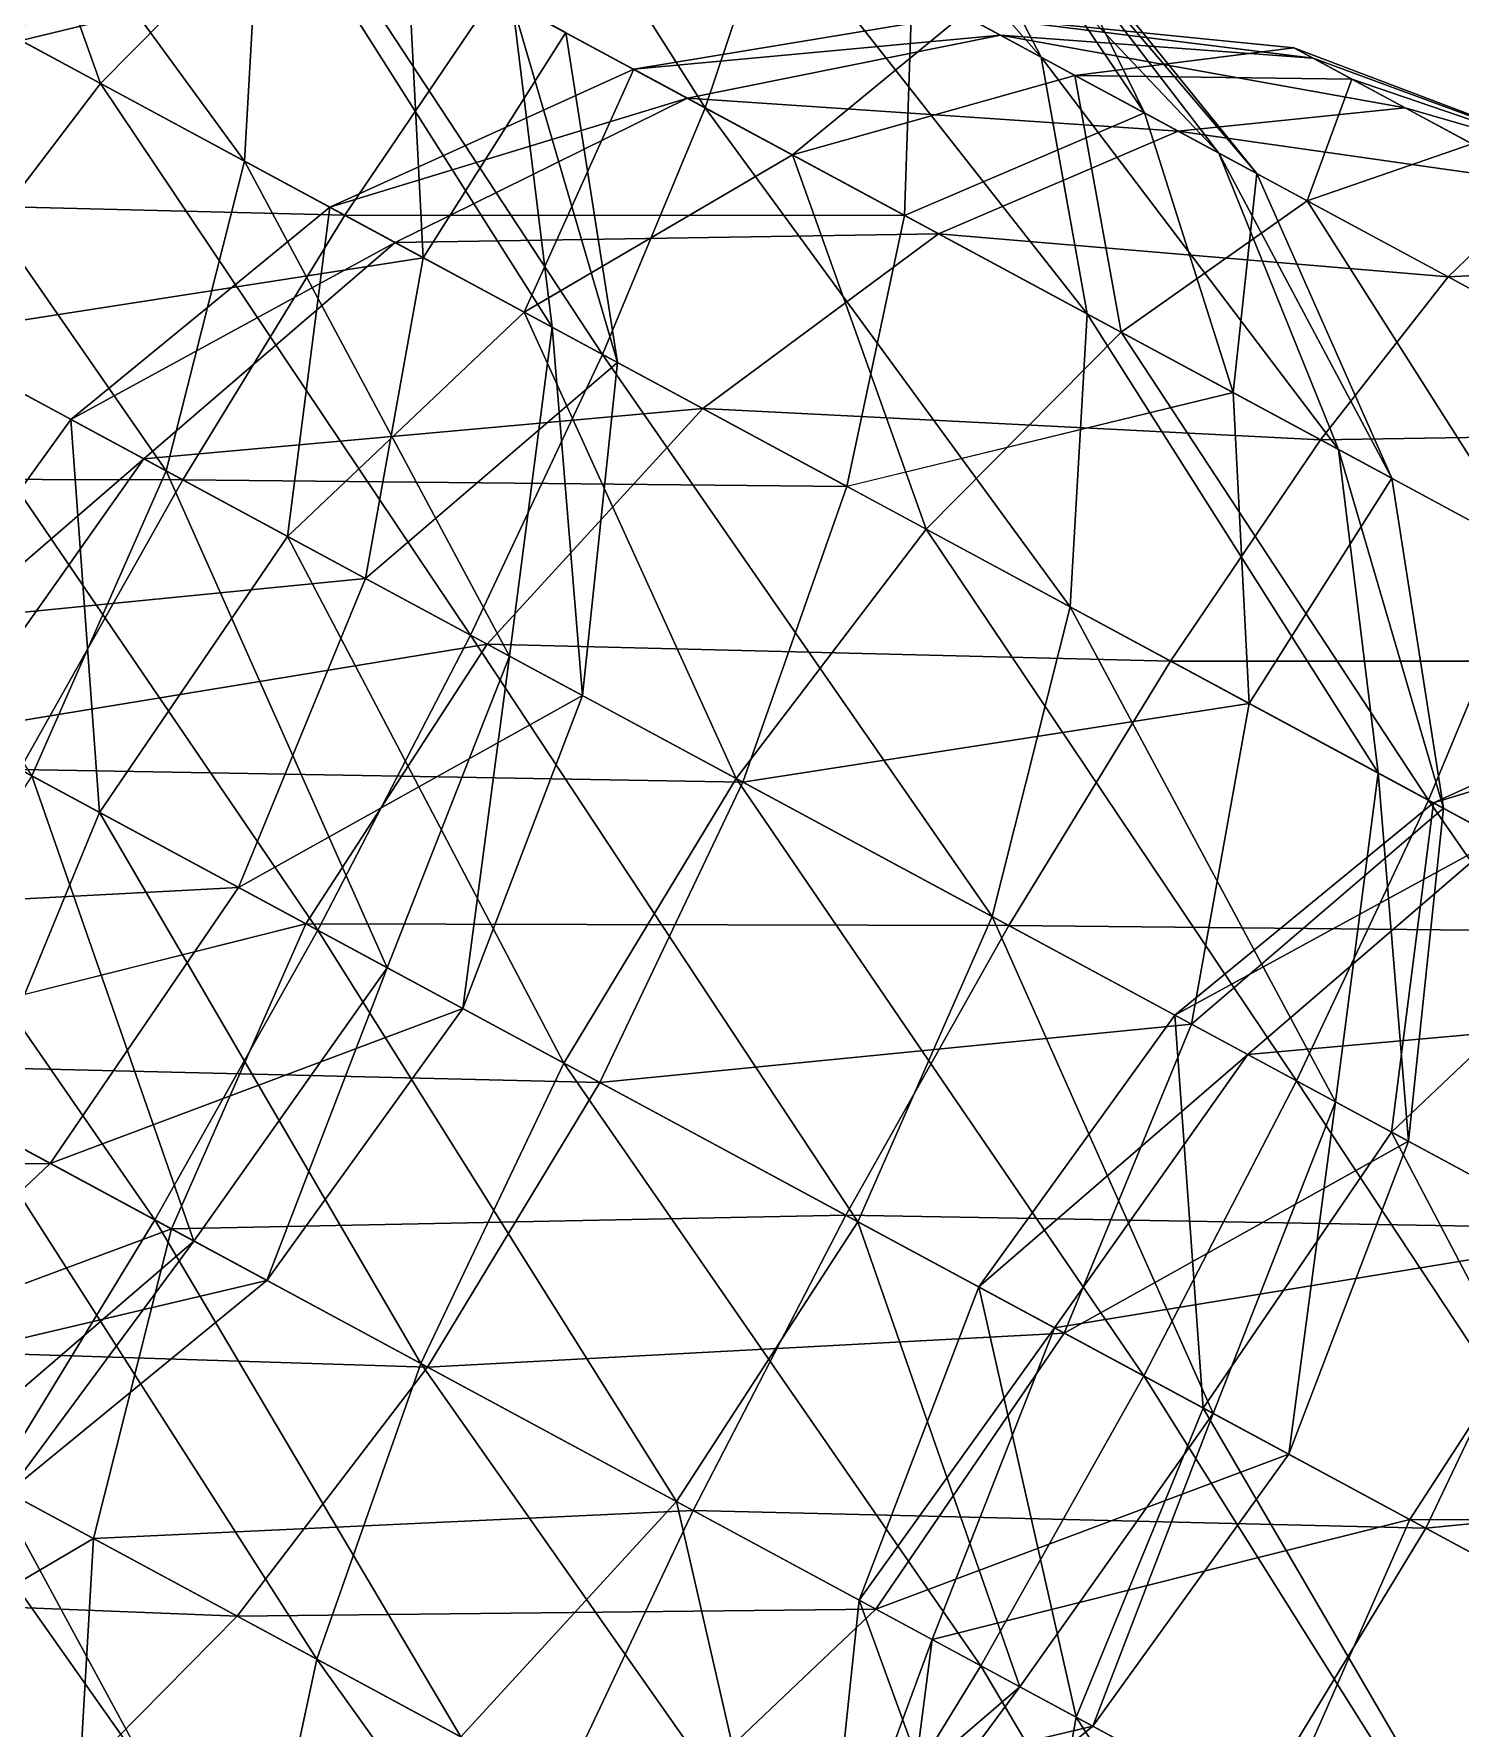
# Model space of a CAD drawing. Header units: metres. Extents: x -386 to 289, y -317 to 299.
# Drawn here: x -153.85 to -120.52, y -42.36 to -2.77 of the extents above; entities that cross this region are included whole.
import ezdxf

# ---------------------------------------------------------------- set-up
doc = ezdxf.new("R2010")
doc.units = ezdxf.units.M

msp = doc.modelspace()

# ---------------------------------------------------------------- linework, layer by layer
for points in [[(-157.46613, 5.9170704, -283.92352), (-159.8634, 0.15062332, -279.19757), (-148.93463, -5.746227, -284.3604), (-148.93452, -5.7461267, -284.36032)], [(-157.46613, 5.9170704, -283.92352), (-148.93463, -5.746227, -284.3604), (-148.54282, 1.1023121, -288.13895), (-148.54271, 1.1024121, -288.13885)], [(-155.42287, 4.8145885, -460.29843), (-161.69862, 1.1408501, -457.39117), (-152.29935, -3.930725, -449.21814), (-152.29924, -3.9306252, -449.21805)], [(-155.42287, 4.8145885, -460.29843), (-152.29935, -3.930725, -449.21814), (-147.7484, 0.6736641, -453.62518), (-147.74829, 0.6737641, -453.6251)], [(-143.39859, 3.743927, -459.36853), (-147.7484, 0.6736641, -453.62518), (-138.16566, -4.4968967, -452.20615), (-138.16556, -4.4967966, -452.20605)], [(-143.39859, 3.743927, -459.36853), (-138.16566, -4.4968967, -452.20615), (-136.62257, 0.08778572, -458.3651), (-136.62247, 0.08788572, -458.36502)], [(-152.80542, 3.4022875, -324.56064), (-154.15523, -2.9293432, -328.96768), (-165.89163, 3.4032784, -330.70563), (-165.89153, 3.4033782, -330.70554)], [(-145.13095, -0.7386341, -317.8874), (-154.15523, -2.9293432, -328.96768), (-152.80542, 3.4022875, -324.56064), (-152.80531, 3.4023874, -324.56055)], [(-136.03883, 3.1782646, -465.5374), (-136.62257, 0.08778572, -458.3651), (-130.31284, -3.316761, -461.3459), (-130.31273, -3.3166611, -461.3458)], [(-136.03883, 3.1782646, -465.5374), (-130.31284, -3.316761, -461.3459), (-132.77267, 1.4159412, -467.08035), (-132.77257, 1.4160413, -467.08026)], [(-132.77267, 1.4159412, -467.08035), (-130.31284, -3.316761, -461.3459), (-126.16008, -5.5574684, -467.51212), (-126.15998, -5.5573683, -467.51202)], [(-132.77267, 1.4159412, -467.08035), (-126.16008, -5.5574684, -467.51212), (-130.62305, 0.25606537, -470.27225), (-130.62294, 0.25616536, -470.27216)], [(-161.69862, 1.1408501, -457.39117), (-156.7413, -9.755466, -446.44775), (-152.29935, -3.930725, -449.21814), (-152.29924, -3.9306252, -449.21805)], [(-148.54282, 1.1023121, -288.13895), (-148.93463, -5.746227, -284.3604), (-141.74184, -9.627245, -295.04062), (-141.74173, -9.627145, -295.04053)], [(-148.54282, 1.1023121, -288.13895), (-141.74184, -9.627245, -295.04062), (-142.66994, -2.0665255, -296.8593), (-142.66983, -2.0664256, -296.85922)], [(-147.7484, 0.6736641, -453.62518), (-152.29935, -3.930725, -449.21814), (-140.56294, -10.263344, -447.4802), (-140.56284, -10.263244, -447.4801)], [(-147.7484, 0.6736641, -453.62518), (-140.56294, -10.263344, -447.4802), (-138.16566, -4.4968967, -452.20615), (-138.16556, -4.4967966, -452.20605)], [(-131.52383, 0.7421074, -477.96906), (-127.90028, -4.6185074, -482.38123), (-133.32695, -1.6904335, -487.0999), (-133.32684, -1.6903335, -487.09982)], [(-130.16594, 0.00942421, -474.25778), (-127.90028, -4.6185074, -482.38123), (-131.52383, 0.7421074, -477.96906), (-131.52373, 0.7422074, -477.96896)], [(-159.8634, 0.15062332, -279.19757), (-162.9515, -6.4046187, -276.2267), (-150.76204, -12.981701, -281.9851), (-150.76193, -12.981601, -281.98502)], [(-159.8634, 0.15062332, -279.19757), (-150.76204, -12.981701, -281.9851), (-148.93463, -5.746227, -284.3604), (-148.93452, -5.7461267, -284.36032)], [(-136.62257, 0.08778572, -458.3651), (-138.16566, -4.4968967, -452.20615), (-129.24236, -9.311655, -456.42157), (-129.24225, -9.311555, -456.42148)], [(-136.62257, 0.08778572, -458.3651), (-129.24236, -9.311655, -456.42157), (-130.31284, -3.316761, -461.3459), (-130.31273, -3.3166611, -461.3458)], [(-130.62305, 0.25606537, -470.27225), (-126.16008, -5.5574684, -467.51212), (-125.27702, -6.033943, -475.21158), (-125.276924, -6.033843, -475.2115)], [(-130.62305, 0.25606537, -470.27225), (-125.27702, -6.033943, -475.21158), (-130.16594, 0.00942421, -474.25778), (-130.16583, 0.009524209, -474.2577)], [(-130.16594, 0.00942421, -474.25778), (-125.27702, -6.033943, -475.21158), (-127.90028, -4.6185074, -482.38123), (-127.900185, -4.6184072, -482.38113)], [(-145.13095, -0.7386341, -317.8874), (-144.75595, -8.0009165, -320.79465), (-154.15523, -2.9293432, -328.96768), (-154.15512, -2.9292433, -328.9676)], [(-141.4211, -2.7403593, -307.74802), (-144.75595, -8.0009165, -320.79465), (-145.13095, -0.7386341, -317.8874), (-145.13084, -0.7385341, -317.8873)], [(-146.59117, -7.010689, -498.98825), (-162.56412, -6.61364, -496.2007), (-157.51994, -1.1138401, -493.82544), (-157.51984, -1.1137401, -493.82535)], [(-143.08769, -1.841116, -494.2623), (-146.59117, -7.010689, -498.98825), (-157.51994, -1.1138401, -493.82544), (-157.51984, -1.1137401, -493.82535)], [(-157.51994, -1.1138401, -493.82544), (-157.51994, -1.1138401, -493.82544), (-146.59117, -7.010689, -498.98825), (-146.59106, -7.0105886, -498.98816)], [(-133.50496, -7.0116796, -492.84326), (-146.59117, -7.010689, -498.98825), (-143.08769, -1.841116, -494.2623), (-143.08759, -1.8410159, -494.2622)], [(-133.32695, -1.6904335, -487.0999), (-133.50496, -7.0116796, -492.84326), (-143.08769, -1.841116, -494.2623), (-143.08759, -1.8410159, -494.2622)], [(-127.90028, -4.6185074, -482.38123), (-133.50496, -7.0116796, -492.84326), (-133.32695, -1.6904335, -487.0999), (-133.32684, -1.6903335, -487.09982)], [(-142.66994, -2.0665255, -296.8593), (-141.74184, -9.627245, -295.04062), (-140.21234, -10.4525175, -308.3765), (-140.21223, -10.452417, -308.3764)], [(-142.66994, -2.0665255, -296.8593), (-140.21234, -10.4525175, -308.3765), (-141.4211, -2.7403593, -307.74802), (-141.42099, -2.7402594, -307.74792)], [(-131.265, -2.8030033, -647.23895), (-139.83226, -3.5976524, -638.72046), (-132.14806, -2.3265305, -639.5395), (-132.14795, -2.3264306, -639.53937)], [(-132.14806, -2.3265305, -639.5395), (-139.83226, -3.5976524, -638.72046), (-136.1224, -5.5993786, -628.58105), (-136.1223, -5.5992785, -628.58093)], [(-132.14806, -2.3265305, -639.5395), (-136.1224, -5.5993786, -628.58105), (-129.5248, -3.7419662, -632.3699), (-129.52469, -3.7418664, -632.36975)], [(-123.95574, -3.3414192, -644.4788), (-131.265, -2.8030033, -647.23895), (-132.14806, -2.3265305, -639.5395), (-132.14795, -2.3264306, -639.53937)], [(-123.95574, -3.3414192, -644.4788), (-132.14806, -2.3265305, -639.5395), (-124.41284, -3.094778, -640.4933), (-124.41274, -3.0946782, -640.49316)], [(-124.41284, -3.094778, -640.4933), (-132.14806, -2.3265305, -639.5395), (-129.5248, -3.7419662, -632.3699), (-129.52469, -3.7418664, -632.36975)], [(-141.4211, -2.7403593, -307.74802), (-140.21234, -10.4525175, -308.3765), (-144.75595, -8.0009165, -320.79465), (-144.75584, -8.000816, -320.79456)], [(-144.75595, -8.0009165, -320.79465), (-156.58485, -9.839874, -331.73807), (-154.15523, -2.9293432, -328.96768), (-154.15512, -2.9292433, -328.9676)], [(-131.265, -2.8030033, -647.23895), (-138.58342, -4.271488, -649.60913), (-139.83226, -3.5976524, -638.72046), (-139.83215, -3.5975525, -638.72034)], [(-127.11224, -5.0437126, -653.4052), (-138.58342, -4.271488, -649.60913), (-131.265, -2.8030033, -647.23895), (-131.2649, -2.8029034, -647.23883)], [(-121.806114, -4.501295, -647.6707), (-127.11224, -5.0437126, -653.4052), (-131.265, -2.8030033, -647.23895), (-131.2649, -2.8029034, -647.23883)], [(-121.806114, -4.501295, -647.6707), (-131.265, -2.8030033, -647.23895), (-123.95574, -3.3414192, -644.4788), (-123.95564, -3.3413193, -644.4787)], [(-124.41284, -3.094778, -640.4933), (-129.5248, -3.7419662, -632.3699), (-123.05495, -3.8274612, -636.782), (-123.05485, -3.8273613, -636.78186)], [(-117.15375, -5.8500366, -641.51685), (-123.95574, -3.3414192, -644.4788), (-124.41284, -3.094778, -640.4933), (-124.41274, -3.0946782, -640.49316)], [(-117.15375, -5.8500366, -641.51685), (-124.41284, -3.094778, -640.4933), (-123.05495, -3.8274612, -636.782), (-123.05485, -3.8273613, -636.78186)], [(-130.31284, -3.316761, -461.3459), (-129.24236, -9.311655, -456.42157), (-123.36947, -12.480493, -465.14194), (-123.36937, -12.480392, -465.14185)], [(-130.31284, -3.316761, -461.3459), (-123.36947, -12.480493, -465.14194), (-126.16008, -5.5574684, -467.51212), (-126.15998, -5.5573683, -467.51202)], [(-117.15375, -5.8500366, -641.51685), (-121.806114, -4.501295, -647.6707), (-123.95574, -3.3414192, -644.4788), (-123.95564, -3.3413193, -644.4787)], [(-152.29935, -3.930725, -449.21814), (-156.7413, -9.755466, -446.44775), (-143.65105, -16.818586, -444.50934), (-143.65094, -16.818487, -444.50925)], [(-152.29935, -3.930725, -449.21814), (-143.65105, -16.818586, -444.50934), (-140.56294, -10.263344, -447.4802), (-140.56284, -10.263244, -447.4801)], [(-138.58342, -4.271488, -649.60913), (-146.94177, -6.821514, -638.092), (-139.83226, -3.5976524, -638.72046), (-139.83215, -3.5975525, -638.72034)], [(-139.83226, -3.5976524, -638.72046), (-146.94177, -6.821514, -638.092), (-142.39816, -9.273117, -625.67377), (-142.39806, -9.273017, -625.67365)], [(-139.83226, -3.5976524, -638.72046), (-142.39816, -9.273117, -625.67377), (-136.1224, -5.5993786, -628.58105), (-136.1223, -5.5992785, -628.58093)], [(-129.5248, -3.7419662, -632.3699), (-136.1224, -5.5993786, -628.58105), (-128.44794, -9.740303, -621.9078), (-128.44783, -9.740203, -621.90765)], [(-129.5248, -3.7419662, -632.3699), (-128.44794, -9.740303, -621.9078), (-124.09813, -6.67004, -627.6511), (-124.09803, -6.66994, -627.651)], [(-123.05495, -3.8274612, -636.782), (-129.5248, -3.7419662, -632.3699), (-124.09813, -6.67004, -627.6511), (-124.09803, -6.66994, -627.651)], [(-123.05495, -3.8274612, -636.782), (-124.09813, -6.67004, -627.6511), (-120.24589, -5.3431454, -634.3394), (-120.24579, -5.343045, -634.3393)], [(-117.15375, -5.8500366, -641.51685), (-123.05495, -3.8274612, -636.782), (-120.24589, -5.3431454, -634.3394), (-120.24579, -5.343045, -634.3393)], [(-138.58342, -4.271488, -649.60913), (-145.41228, -7.6467876, -651.42786), (-146.94177, -6.821514, -638.092), (-146.94167, -6.821414, -638.09186)], [(-132.71054, -7.4403267, -658.32947), (-145.41228, -7.6467876, -651.42786), (-138.58342, -4.271488, -649.60913), (-138.58331, -4.271388, -649.609)], [(-127.11224, -5.0437126, -653.4052), (-132.71054, -7.4403267, -658.32947), (-138.58342, -4.271488, -649.60913), (-138.58331, -4.271388, -649.609)], [(-138.16566, -4.4968967, -452.20615), (-140.56294, -10.263344, -447.4802), (-129.63417, -16.160194, -452.643), (-129.63406, -16.160095, -452.6429)], [(-138.16566, -4.4968967, -452.20615), (-129.63417, -16.160194, -452.643), (-129.24236, -9.311655, -456.42157), (-129.24225, -9.311555, -456.42148)], [(-127.90028, -4.6185074, -482.38123), (-125.83048, -11.152601, -486.17), (-133.50496, -7.0116796, -492.84326), (-133.50485, -7.0115795, -492.84317)], [(-125.27702, -6.033943, -475.21158), (-125.83048, -11.152601, -486.17), (-127.90028, -4.6185074, -482.38123), (-127.900185, -4.6184072, -482.38113)], [(-118.539955, -6.2636185, -649.2137), (-127.11224, -5.0437126, -653.4052), (-121.806114, -4.501295, -647.6707), (-121.806015, -4.501195, -647.6706)], [(-117.15375, -5.8500366, -641.51685), (-118.539955, -6.2636185, -649.2137), (-121.806114, -4.501295, -647.6707), (-121.806015, -4.501195, -647.6706)], [(-121.806114, -4.501295, -647.6707), (-121.806114, -4.501295, -647.6707), (-118.539955, -6.2636185, -649.2137), (-118.539856, -6.2635183, -649.21356)], [(-120.802505, -8.448259, -656.3859), (-132.71054, -7.4403267, -658.32947), (-127.11224, -5.0437126, -653.4052), (-127.112144, -5.0436125, -653.4051)], [(-118.539955, -6.2636185, -649.2137), (-120.802505, -8.448259, -656.3859), (-127.11224, -5.0437126, -653.4052), (-127.112144, -5.0436125, -653.4051)], [(-127.11224, -5.0437126, -653.4052), (-127.11224, -5.0437126, -653.4052), (-120.802505, -8.448259, -656.3859), (-120.80241, -8.448159, -656.3858)], [(-120.24589, -5.3431454, -634.3394), (-124.09813, -6.67004, -627.6511), (-117.32211, -10.326181, -626.64777), (-117.322014, -10.326081, -626.64764)], [(-148.93463, -5.746227, -284.3604), (-150.76204, -12.981701, -281.9851), (-142.73953, -17.310413, -293.89734), (-142.73943, -17.310314, -293.89725)], [(-148.93463, -5.746227, -284.3604), (-142.73953, -17.310413, -293.89734), (-141.74184, -9.627245, -295.04062), (-141.74173, -9.627145, -295.04053)], [(-136.1224, -5.5993786, -628.58105), (-142.39816, -9.273117, -625.67377), (-132.99889, -14.344692, -617.50073), (-132.99878, -14.344592, -617.5006)], [(-136.1224, -5.5993786, -628.58105), (-132.99889, -14.344692, -617.50073), (-128.44794, -9.740303, -621.9078), (-128.44783, -9.740203, -621.90765)], [(-126.16008, -5.5574684, -467.51212), (-123.36947, -12.480493, -465.14194), (-122.120636, -13.154326, -476.03064), (-122.12054, -13.154226, -476.03055)], [(-126.16008, -5.5574684, -467.51212), (-122.120636, -13.154326, -476.03064), (-125.27702, -6.033943, -475.21158), (-125.276924, -6.033843, -475.2115)], [(-125.27702, -6.033943, -475.21158), (-122.120636, -13.154326, -476.03064), (-125.83048, -11.152601, -486.17), (-125.83038, -11.152501, -486.16992)], [(-115.032425, -8.156176, -648.6943), (-120.802505, -8.448259, -656.3859), (-118.539955, -6.2636185, -649.2137), (-118.539856, -6.2635183, -649.21356)], [(-150.37465, -13.190722, -501.9591), (-166.79977, -13.1509495, -497.0109), (-162.56412, -6.61364, -496.2007), (-162.56401, -6.6135397, -496.20062)], [(-162.9515, -6.4046187, -276.2267), (-153.9005, -20.111015, -281.17493), (-150.76204, -12.981701, -281.9851), (-150.76193, -12.981601, -281.98502)], [(-146.59117, -7.010689, -498.98825), (-150.37465, -13.190722, -501.9591), (-162.56412, -6.61364, -496.2007), (-162.56401, -6.6135397, -496.20062)], [(-162.56412, -6.61364, -496.2007), (-162.56412, -6.61364, -496.2007), (-150.37465, -13.190722, -501.9591), (-150.37454, -13.190622, -501.959)], [(-124.09813, -6.67004, -627.6511), (-128.44794, -9.740303, -621.9078), (-118.865204, -14.910864, -620.4888), (-118.865105, -14.910764, -620.48865)], [(-124.09813, -6.67004, -627.6511), (-118.865204, -14.910864, -620.4888), (-117.32211, -10.326181, -626.64777), (-117.322014, -10.326081, -626.64764)], [(-145.41228, -7.6467876, -651.42786), (-152.99211, -11.7784195, -637.6969), (-146.94177, -6.821514, -638.092), (-146.94167, -6.821414, -638.09186)], [(-146.94177, -6.821514, -638.092), (-152.99211, -11.7784195, -637.6969), (-147.92436, -14.512829, -623.8462), (-147.92426, -14.512729, -623.84607)], [(-134.85477, -13.34331, -497.2503), (-150.37465, -13.190722, -501.9591), (-146.59117, -7.010689, -498.98825), (-146.59106, -7.0105886, -498.98816)], [(-146.94177, -6.821514, -638.092), (-147.92436, -14.512829, -623.8462), (-142.39816, -9.273117, -625.67377), (-142.39806, -9.273017, -625.67365)], [(-133.50496, -7.0116796, -492.84326), (-134.85477, -13.34331, -497.2503), (-146.59117, -7.010689, -498.98825), (-146.59106, -7.0105886, -498.98816)], [(-125.83048, -11.152601, -486.17), (-134.85477, -13.34331, -497.2503), (-133.50496, -7.0116796, -492.84326), (-133.50485, -7.0115795, -492.84317)], [(-132.71054, -7.4403267, -658.32947), (-138.21948, -11.527807, -662.10803), (-145.41228, -7.6467876, -651.42786), (-145.41217, -7.6466875, -651.42773)], [(-123.78723, -12.255083, -662.5449), (-138.21948, -11.527807, -662.10803), (-132.71054, -7.4403267, -658.32947), (-132.71043, -7.4402266, -658.32935)], [(-120.802505, -8.448259, -656.3859), (-123.78723, -12.255083, -662.5449), (-132.71054, -7.4403267, -658.32947), (-132.71043, -7.4402266, -658.32935)], [(-132.71054, -7.4403267, -658.32947), (-132.71054, -7.4403267, -658.32947), (-123.78723, -12.255083, -662.5449), (-123.78713, -12.254983, -662.5448)], [(-145.41228, -7.6467876, -651.42786), (-151.28616, -12.6988945, -652.5711), (-152.99211, -11.7784195, -637.6969), (-152.992, -11.778319, -637.6968)], [(-138.21948, -11.527807, -662.10803), (-151.28616, -12.6988945, -652.5711), (-145.41228, -7.6467876, -651.42786), (-145.41217, -7.6466875, -651.42773)], [(-144.75595, -8.0009165, -320.79465), (-146.10133, -15.496479, -322.62222), (-156.58485, -9.839874, -331.73807), (-156.58475, -9.839774, -331.73798)], [(-140.21234, -10.4525175, -308.3765), (-146.10133, -15.496479, -322.62222), (-144.75595, -8.0009165, -320.79465), (-144.75584, -8.000816, -320.79456)], [(-115.032425, -8.156176, -648.6943), (-114.02649, -12.104401, -655.38257), (-120.802505, -8.448259, -656.3859), (-120.80241, -8.448159, -656.3858)], [(-114.02649, -12.104401, -655.38257), (-123.78723, -12.255083, -662.5449), (-120.802505, -8.448259, -656.3859), (-120.80241, -8.448159, -656.3858)], [(-142.39816, -9.273117, -625.67377), (-147.92436, -14.512829, -623.8462), (-137.44083, -20.169434, -614.7304), (-137.44072, -20.169334, -614.7303)], [(-142.39816, -9.273117, -625.67377), (-137.44083, -20.169434, -614.7304), (-132.99889, -14.344692, -617.50073), (-132.99878, -14.344592, -617.5006)], [(-129.24236, -9.311655, -456.42157), (-129.63417, -16.160194, -452.643), (-122.441376, -20.041212, -463.32324), (-122.44128, -20.041113, -463.32315)], [(-129.24236, -9.311655, -456.42157), (-122.441376, -20.041212, -463.32324), (-123.36947, -12.480493, -465.14194), (-123.36937, -12.480392, -465.14185)], [(-156.7413, -9.755466, -446.44775), (-160.77153, -16.403606, -445.50284), (-147.2195, -23.715887, -443.49603), (-147.21939, -23.715788, -443.49594)], [(-146.10133, -15.496479, -322.62222), (-159.92873, -16.858358, -332.68298), (-156.58485, -9.839874, -331.73807), (-156.58475, -9.839774, -331.73798)], [(-156.7413, -9.755466, -446.44775), (-147.2195, -23.715887, -443.49603), (-143.65105, -16.818586, -444.50934), (-143.65094, -16.818487, -444.50925)], [(-141.74184, -9.627245, -295.04062), (-142.73953, -17.310413, -293.89734), (-141.03358, -18.230886, -308.77158), (-141.03348, -18.230787, -308.77148)], [(-141.74184, -9.627245, -295.04062), (-141.03358, -18.230886, -308.77158), (-140.21234, -10.4525175, -308.3765), (-140.21223, -10.452417, -308.3764)], [(-128.44794, -9.740303, -621.9078), (-132.99889, -14.344692, -617.50073), (-121.26248, -20.67731, -615.7628), (-121.26238, -20.677212, -615.7627)], [(-128.44794, -9.740303, -621.9078), (-121.26248, -20.67731, -615.7628), (-118.865204, -14.910864, -620.4888), (-118.865105, -14.910764, -620.48865)], [(-140.56294, -10.263344, -447.4802), (-143.65105, -16.818586, -444.50934), (-131.46158, -23.395668, -450.26773), (-131.46147, -23.395569, -450.26764)], [(-140.56294, -10.263344, -447.4802), (-131.46158, -23.395668, -450.26773), (-129.63417, -16.160194, -452.643), (-129.63406, -16.160095, -452.6429)], [(-140.21234, -10.4525175, -308.3765), (-141.03358, -18.230886, -308.77158), (-146.10133, -15.496479, -322.62222), (-146.10123, -15.496379, -322.62213)], [(-125.83048, -11.152601, -486.17), (-125.4555, -18.414883, -489.07727), (-134.85477, -13.34331, -497.2503), (-134.85466, -13.34321, -497.2502)], [(-122.120636, -13.154326, -476.03064), (-125.4555, -18.414883, -489.07727), (-125.83048, -11.152601, -486.17), (-125.83038, -11.152501, -486.16992)], [(-151.28616, -12.6988945, -652.5711), (-157.57094, -18.130558, -637.56213), (-152.99211, -11.7784195, -637.6969), (-152.992, -11.778319, -637.6968)], [(-152.99211, -11.7784195, -637.6969), (-157.57094, -18.130558, -637.56213), (-152.32442, -20.961426, -623.22284), (-152.32431, -20.961327, -623.2227)], [(-152.99211, -11.7784195, -637.6969), (-152.32442, -20.961426, -623.22284), (-147.92436, -14.512829, -623.8462), (-147.92426, -14.512729, -623.84607)], [(-138.21948, -11.527807, -662.10803), (-143.26366, -17.027607, -664.48334), (-151.28616, -12.6988945, -652.5711), (-151.28606, -12.698794, -652.571)], [(-127.29071, -17.424656, -667.2709), (-143.26366, -17.027607, -664.48334), (-138.21948, -11.527807, -662.10803), (-138.21938, -11.527707, -662.1079)], [(-123.78723, -12.255083, -662.5449), (-127.29071, -17.424656, -667.2709), (-138.21948, -11.527807, -662.10803), (-138.21938, -11.527707, -662.1079)], [(-138.21948, -11.527807, -662.10803), (-138.21948, -11.527807, -662.10803), (-127.29071, -17.424656, -667.2709), (-127.29061, -17.424557, -667.27075)], [(-114.2045, -17.425648, -661.1259), (-127.29071, -17.424656, -667.2709), (-123.78723, -12.255083, -662.5449), (-123.78713, -12.254983, -662.5448)], [(-114.02649, -12.104401, -655.38257), (-114.2045, -17.425648, -661.1259), (-123.78723, -12.255083, -662.5449), (-123.78713, -12.254983, -662.5448)], [(-123.36947, -12.480493, -465.14194), (-122.441376, -20.041212, -463.32324), (-120.91188, -20.866486, -476.65912), (-120.91178, -20.866386, -476.65903)], [(-123.36947, -12.480493, -465.14194), (-120.91188, -20.866486, -476.65912), (-122.120636, -13.154326, -476.03064), (-122.12054, -13.154226, -476.03055)], [(-151.28616, -12.6988945, -652.5711), (-155.80482, -19.083502, -652.96106), (-157.57094, -18.130558, -637.56213), (-157.57083, -18.130459, -637.562)], [(-143.26366, -17.027607, -664.48334), (-155.80482, -19.083502, -652.96106), (-151.28616, -12.6988945, -652.5711), (-151.28606, -12.698794, -652.571)], [(-150.76204, -12.981701, -281.9851), (-153.9005, -20.111015, -281.17493), (-145.59499, -24.59243, -293.5074), (-145.59488, -24.59233, -293.5073)], [(-150.76204, -12.981701, -281.9851), (-145.59499, -24.59243, -293.5074), (-142.73953, -17.310413, -293.89734), (-142.73943, -17.310314, -293.89725)], [(-150.37465, -13.190722, -501.9591), (-154.1803, -19.960047, -502.9724), (-166.79977, -13.1509495, -497.0109), (-166.79967, -13.150849, -497.0108)], [(-137.2844, -20.253841, -500.0207), (-154.1803, -19.960047, -502.9724), (-150.37465, -13.190722, -501.9591), (-150.37454, -13.190622, -501.959)], [(-134.85477, -13.34331, -497.2503), (-137.2844, -20.253841, -500.0207), (-150.37465, -13.190722, -501.9591), (-150.37454, -13.190622, -501.959)], [(-125.4555, -18.414883, -489.07727), (-137.2844, -20.253841, -500.0207), (-134.85477, -13.34331, -497.2503), (-134.85466, -13.34321, -497.2502)], [(-122.120636, -13.154326, -476.03064), (-120.91188, -20.866486, -476.65912), (-125.4555, -18.414883, -489.07727), (-125.4554, -18.414783, -489.07718)], [(-147.92436, -14.512829, -623.8462), (-152.32442, -20.961426, -623.22284), (-141.47107, -26.817574, -613.78546), (-141.47096, -26.817474, -613.78534)], [(-147.92436, -14.512829, -623.8462), (-141.47107, -26.817574, -613.78546), (-137.44083, -20.169434, -614.7304), (-137.44072, -20.169334, -614.7303)], [(-132.99889, -14.344692, -617.50073), (-137.44083, -20.169434, -614.7304), (-124.35058, -27.232553, -612.79193), (-124.35048, -27.232454, -612.7918)], [(-132.99889, -14.344692, -617.50073), (-124.35058, -27.232553, -612.79193), (-121.26248, -20.67731, -615.7628), (-121.26238, -20.677212, -615.7627)], [(-118.865204, -14.910864, -620.4888), (-121.26248, -20.67731, -615.7628), (-110.3337, -26.574162, -620.92566), (-110.3336, -26.574062, -620.92554)], [(-146.10133, -15.496479, -322.62222), (-149.0754, -22.714508, -323.24557), (-159.92873, -16.858358, -332.68298), (-159.92862, -16.85826, -332.6829)], [(-141.03358, -18.230886, -308.77158), (-149.0754, -22.714508, -323.24557), (-146.10133, -15.496479, -322.62222), (-146.10123, -15.496379, -322.62213)], [(-129.63417, -16.160194, -452.643), (-131.46158, -23.395668, -450.26773), (-123.43907, -27.72438, -462.17996), (-123.43897, -27.724281, -462.17987)], [(-129.63417, -16.160194, -452.643), (-123.43907, -27.72438, -462.17996), (-122.441376, -20.041212, -463.32324), (-122.44128, -20.041113, -463.32315)], [(-160.77153, -16.403606, -445.50284), (-164.11542, -23.422096, -446.44775), (-151.02516, -30.485214, -444.50934), (-151.02505, -30.485115, -444.50925)], [(-160.77153, -16.403606, -445.50284), (-151.02516, -30.485214, -444.50934), (-147.2195, -23.715887, -443.49603), (-147.21939, -23.715788, -443.49594)], [(-149.0754, -22.714508, -323.24557), (-163.95897, -23.506502, -331.73807), (-159.92873, -16.858358, -332.68298), (-159.92862, -16.85826, -332.6829)], [(-143.65105, -16.818586, -444.50934), (-147.2195, -23.715887, -443.49603), (-134.60004, -30.524982, -449.45755), (-134.59993, -30.524883, -449.45746)], [(-143.65105, -16.818586, -444.50934), (-134.60004, -30.524982, -449.45755), (-131.46158, -23.395668, -450.26773), (-131.46147, -23.395569, -450.26764)], [(-143.26366, -17.027607, -664.48334), (-147.4993, -23.564917, -665.2935), (-155.80482, -19.083502, -652.96106), (-155.80472, -19.083403, -652.96094)], [(-131.07419, -23.60469, -670.24176), (-147.4993, -23.564917, -665.2935), (-143.26366, -17.027607, -664.48334), (-143.26355, -17.027508, -664.4832)], [(-142.73953, -17.310413, -293.89734), (-145.59499, -24.59243, -293.5074), (-143.82887, -25.545374, -308.9063), (-143.82877, -25.545275, -308.90622)], [(-142.73953, -17.310413, -293.89734), (-143.82887, -25.545374, -308.9063), (-141.03358, -18.230886, -308.77158), (-141.03348, -18.230787, -308.77148)], [(-127.29071, -17.424656, -667.2709), (-131.07419, -23.60469, -670.24176), (-143.26366, -17.027607, -664.48334), (-143.26355, -17.027508, -664.4832)], [(-143.26366, -17.027607, -664.48334), (-143.26366, -17.027607, -664.48334), (-131.07419, -23.60469, -670.24176), (-131.07408, -23.604591, -670.24164)], [(-115.554306, -23.757278, -665.53296), (-131.07419, -23.60469, -670.24176), (-127.29071, -17.424656, -667.2709), (-127.29061, -17.424557, -667.27075)], [(-114.2045, -17.425648, -661.1259), (-115.554306, -23.757278, -665.53296), (-127.29071, -17.424656, -667.2709), (-127.29061, -17.424557, -667.27075)], [(-112.784904, -18.19162, -217.9372), (-121.14325, -20.741646, -206.42003), (-114.03374, -17.517784, -207.04851), (-114.03364, -17.517685, -207.0484)], [(-114.03374, -17.517784, -207.04851), (-121.14325, -20.741646, -206.42003), (-116.59963, -23.193249, -194.00186), (-116.59953, -23.19315, -194.00175)], [(-157.57094, -18.130558, -637.56213), (-155.29848, -28.179455, -623.8462), (-152.32442, -20.961426, -623.22284), (-152.32431, -20.961327, -623.2227)], [(-112.784904, -18.19162, -217.9372), (-119.61375, -21.56692, -219.75589), (-121.14325, -20.741646, -206.42003), (-121.14315, -20.741547, -206.41992)], [(-141.03358, -18.230886, -308.77158), (-143.82887, -25.545374, -308.9063), (-149.0754, -22.714508, -323.24557), (-149.07529, -22.714409, -323.24548)], [(-125.4555, -18.414883, -489.07727), (-126.80087, -25.910446, -490.90485), (-137.2844, -20.253841, -500.0207), (-137.28429, -20.253742, -500.0206)], [(-120.91188, -20.866486, -476.65912), (-126.80087, -25.910446, -490.90485), (-125.4555, -18.414883, -489.07727), (-125.4554, -18.414783, -489.07718)], [(-147.4993, -23.564917, -665.2935), (-158.66028, -26.365522, -652.5711), (-155.80482, -19.083502, -652.96106), (-155.80472, -19.083403, -652.96094)], [(-153.9005, -20.111015, -281.17493), (-158.13615, -26.648327, -281.9851), (-150.11365, -30.97704, -293.89734), (-150.11354, -30.97694, -293.89725)], [(-140.62827, -27.272326, -500.9656), (-157.74876, -26.857351, -501.9591), (-154.1803, -19.960047, -502.9724), (-154.18019, -19.959948, -502.97232)], [(-137.2844, -20.253841, -500.0207), (-140.62827, -27.272326, -500.9656), (-154.1803, -19.960047, -502.9724), (-154.18019, -19.959948, -502.97232)], [(-153.9005, -20.111015, -281.17493), (-150.11365, -30.97704, -293.89734), (-145.59499, -24.59243, -293.5074), (-145.59488, -24.59233, -293.5073)], [(-137.44083, -20.169434, -614.7304), (-141.47107, -26.817574, -613.78546), (-127.919044, -34.129856, -611.7786), (-127.918945, -34.129757, -611.7785)], [(-137.44083, -20.169434, -614.7304), (-127.919044, -34.129856, -611.7786), (-124.35058, -27.232553, -612.79193), (-124.35048, -27.232454, -612.7918)], [(-122.441376, -20.041212, -463.32324), (-123.43907, -27.72438, -462.17996), (-121.73313, -28.644854, -477.0542), (-121.73303, -28.644754, -477.0541)], [(-122.441376, -20.041212, -463.32324), (-121.73313, -28.644854, -477.0542), (-120.91188, -20.866486, -476.65912), (-120.91178, -20.866386, -476.65903)], [(-126.80087, -25.910446, -490.90485), (-140.62827, -27.272326, -500.9656), (-137.2844, -20.253841, -500.0207), (-137.28429, -20.253742, -500.0206)], [(-152.32442, -20.961426, -623.22284), (-155.29848, -28.179455, -623.8462), (-144.81494, -33.836063, -614.7304), (-144.81483, -33.835964, -614.7303)], [(-152.32442, -20.961426, -623.22284), (-144.81494, -33.836063, -614.7304), (-141.47107, -26.817574, -613.78546), (-141.47096, -26.817474, -613.78534)], [(-119.61375, -21.56692, -219.75589), (-127.19359, -25.698551, -206.02495), (-121.14325, -20.741646, -206.42003), (-121.14315, -20.741547, -206.41992)], [(-121.14325, -20.741646, -206.42003), (-127.19359, -25.698551, -206.02495), (-122.12584, -28.43296, -192.17429), (-122.12574, -28.432861, -192.17418)], [(-120.91188, -20.866486, -476.65912), (-121.73313, -28.644854, -477.0542), (-126.80087, -25.910446, -490.90485), (-126.80077, -25.910347, -490.90475)], [(-121.26248, -20.67731, -615.7628), (-124.35058, -27.232553, -612.79193), (-112.16112, -33.809635, -618.55035), (-112.16102, -33.809536, -618.55023)], [(-121.14325, -20.741646, -206.42003), (-122.12584, -28.43296, -192.17429), (-116.59963, -23.193249, -194.00186), (-116.59953, -23.19315, -194.00175)], [(-121.26248, -20.67731, -615.7628), (-112.16112, -33.809635, -618.55035), (-110.3337, -26.574162, -620.92566), (-110.3336, -26.574062, -620.92554)], [(-119.61375, -21.56692, -219.75589), (-125.48765, -26.619026, -220.89917), (-127.19359, -25.698551, -206.02495), (-127.19349, -25.698452, -206.02484)], [(-112.42096, -25.447939, -230.43611), (-125.48765, -26.619026, -220.89917), (-119.61375, -21.56692, -219.75589), (-119.61365, -21.56682, -219.75578)], [(-149.0754, -22.714508, -323.24557), (-153.47545, -29.163107, -322.62222), (-163.95897, -23.506502, -331.73807), (-163.95886, -23.506403, -331.73798)], [(-143.82887, -25.545374, -308.9063), (-153.47545, -29.163107, -322.62222), (-149.0754, -22.714508, -323.24557), (-149.07529, -22.714409, -323.24548)], [(-116.59963, -23.193249, -194.00186), (-122.12584, -28.43296, -192.17429), (-111.64231, -34.089565, -183.05844), (-111.64221, -34.089466, -183.05833)], [(-153.47545, -29.163107, -322.62222), (-168.40092, -29.331242, -328.96768), (-163.95897, -23.506502, -331.73807), (-163.95886, -23.506403, -331.73798)], [(-164.11542, -23.422096, -446.44775), (-154.80864, -36.66524, -447.4802), (-151.02516, -30.485214, -444.50934), (-151.02505, -30.485115, -444.50925)], [(-147.4993, -23.564917, -665.2935), (-150.63777, -30.694235, -664.48334), (-158.66028, -26.365522, -652.5711), (-158.66017, -26.365423, -652.571)], [(-147.2195, -23.715887, -443.49603), (-151.02516, -30.485214, -444.50934), (-138.8357, -37.062294, -450.26773), (-138.83559, -37.062195, -450.26764)], [(-134.87984, -30.374014, -671.25507), (-150.63777, -30.694235, -664.48334), (-147.4993, -23.564917, -665.2935), (-147.49919, -23.564817, -665.2934)], [(-131.07419, -23.60469, -670.24176), (-134.87984, -30.374014, -671.25507), (-147.4993, -23.564917, -665.2935), (-147.49919, -23.564817, -665.2934)], [(-147.4993, -23.564917, -665.2935), (-147.4993, -23.564917, -665.2935), (-134.87984, -30.374014, -671.25507), (-134.87973, -30.373915, -671.25494)], [(-147.2195, -23.715887, -443.49603), (-138.8357, -37.062294, -450.26773), (-134.60004, -30.524982, -449.45755), (-134.59993, -30.524883, -449.45746)], [(-117.98394, -30.667809, -668.3033), (-134.87984, -30.374014, -671.25507), (-131.07419, -23.60469, -670.24176), (-131.07408, -23.604591, -670.24164)], [(-131.46158, -23.395668, -450.26773), (-134.60004, -30.524982, -449.45755), (-126.294525, -35.006397, -461.79), (-126.294426, -35.006298, -461.78992)], [(-131.46158, -23.395668, -450.26773), (-126.294525, -35.006397, -461.79), (-123.43907, -27.72438, -462.17996), (-123.43897, -27.724281, -462.17987)], [(-115.554306, -23.757278, -665.53296), (-117.98394, -30.667809, -668.3033), (-131.07419, -23.60469, -670.24176), (-131.07408, -23.604591, -670.24164)], [(-145.59499, -24.59243, -293.5074), (-150.11365, -30.97704, -293.89734), (-148.4077, -31.897514, -308.77158), (-148.4076, -31.897415, -308.77148)], [(-145.59499, -24.59243, -293.5074), (-148.4077, -31.897514, -308.77158), (-143.82887, -25.545374, -308.9063), (-143.82877, -25.545275, -308.90622)], [(-143.82887, -25.545374, -308.9063), (-148.4077, -31.897514, -308.77158), (-153.47545, -29.163107, -322.62222), (-153.47534, -29.163008, -322.62213)], [(-125.48765, -26.619026, -220.89917), (-131.77242, -32.05069, -205.8902), (-127.19359, -25.698551, -206.02495), (-127.19349, -25.698452, -206.02484)], [(-127.19359, -25.698551, -206.02495), (-131.77242, -32.05069, -205.8902), (-126.525894, -34.881557, -191.55093), (-126.525795, -34.88146, -191.55083)], [(-127.19359, -25.698551, -206.02495), (-126.525894, -34.881557, -191.55093), (-122.12584, -28.43296, -192.17429), (-122.12574, -28.432861, -192.17418)], [(-112.42096, -25.447939, -230.43611), (-117.46513, -30.947739, -232.81142), (-125.48765, -26.619026, -220.89917), (-125.48755, -26.618927, -220.89906)], [(-126.80087, -25.910446, -490.90485), (-129.77493, -33.128475, -491.5282), (-140.62827, -27.272326, -500.9656), (-140.62816, -27.272226, -500.9655)], [(-121.73313, -28.644854, -477.0542), (-129.77493, -33.128475, -491.5282), (-126.80087, -25.910446, -490.90485), (-126.80077, -25.910347, -490.90475)], [(-150.63777, -30.694235, -664.48334), (-159.65796, -34.048687, -651.42786), (-158.66028, -26.365522, -652.5711), (-158.66017, -26.365423, -652.571)], [(-144.65851, -33.92047, -500.0207), (-160.83687, -33.41259, -498.98825), (-157.74876, -26.857351, -501.9591), (-157.74866, -26.857252, -501.959)], [(-158.13615, -26.648327, -281.9851), (-155.98753, -36.029144, -295.04062), (-150.11365, -30.97704, -293.89734), (-150.11354, -30.97694, -293.89725)], [(-140.62827, -27.272326, -500.9656), (-144.65851, -33.92047, -500.0207), (-157.74876, -26.857351, -501.9591), (-157.74866, -26.857252, -501.959)], [(-141.47107, -26.817574, -613.78546), (-144.81494, -33.836063, -614.7304), (-131.7247, -40.89918, -612.79193), (-131.7246, -40.899082, -612.7918)], [(-141.47107, -26.817574, -613.78546), (-131.7247, -40.89918, -612.79193), (-127.919044, -34.129856, -611.7786), (-127.918945, -34.129757, -611.7785)], [(-125.48765, -26.619026, -220.89917), (-130.0063, -33.00363, -221.28912), (-131.77242, -32.05069, -205.8902), (-131.77231, -32.05059, -205.89009)], [(-117.46513, -30.947739, -232.81142), (-130.0063, -33.00363, -221.28912), (-125.48765, -26.619026, -220.89917), (-125.48755, -26.618927, -220.89906)], [(-129.77493, -33.128475, -491.5282), (-144.65851, -33.92047, -500.0207), (-140.62827, -27.272326, -500.9656), (-140.62816, -27.272226, -500.9655)], [(-124.35058, -27.232553, -612.79193), (-127.919044, -34.129856, -611.7786), (-115.29958, -40.93895, -617.7402), (-115.299484, -40.93885, -617.74005)], [(-124.35058, -27.232553, -612.79193), (-115.29958, -40.93895, -617.7402), (-112.16112, -33.809635, -618.55035), (-112.16102, -33.809536, -618.55023)], [(-123.43907, -27.72438, -462.17996), (-126.294525, -35.006397, -461.79), (-124.52841, -35.959343, -477.18893), (-124.52831, -35.959244, -477.18884)], [(-123.43907, -27.72438, -462.17996), (-124.52841, -35.959343, -477.18893), (-121.73313, -28.644854, -477.0542), (-121.73303, -28.644754, -477.0541)], [(-155.29848, -28.179455, -623.8462), (-156.64386, -35.675014, -625.67377), (-147.24458, -40.74659, -617.50073), (-147.24448, -40.74649, -617.5006)], [(-155.29848, -28.179455, -623.8462), (-147.24458, -40.74659, -617.50073), (-144.81494, -33.836063, -614.7304), (-144.81483, -33.835964, -614.7303)], [(-122.12584, -28.43296, -192.17429), (-126.525894, -34.881557, -191.55093), (-115.67255, -40.737705, -182.11353), (-115.67245, -40.737606, -182.11342)], [(-122.12584, -28.43296, -192.17429), (-115.67255, -40.737705, -182.11353), (-111.64231, -34.089565, -183.05844), (-111.64221, -34.089466, -183.05833)], [(-121.73313, -28.644854, -477.0542), (-124.52841, -35.959343, -477.18893), (-129.77493, -33.128475, -491.5282), (-129.77483, -33.128376, -491.5281)], [(-153.47545, -29.163107, -322.62222), (-159.00165, -34.402817, -320.79465), (-168.40092, -29.331242, -328.96768), (-168.40082, -29.331142, -328.9676)], [(-148.4077, -31.897514, -308.77158), (-159.00165, -34.402817, -320.79465), (-153.47545, -29.163107, -322.62222), (-153.47534, -29.163008, -322.62213)], [(-134.87984, -30.374014, -671.25507), (-138.4483, -37.271317, -670.24176), (-150.63777, -30.694235, -664.48334), (-150.63766, -30.694136, -664.4832)], [(-121.32781, -37.686295, -669.2482), (-138.4483, -37.271317, -670.24176), (-134.87984, -30.374014, -671.25507), (-134.87973, -30.373915, -671.25494)], [(-117.98394, -30.667809, -668.3033), (-121.32781, -37.686295, -669.2482), (-134.87984, -30.374014, -671.25507), (-134.87973, -30.373915, -671.25494)], [(-150.63777, -30.694235, -664.48334), (-152.46518, -37.929707, -662.10803), (-159.65796, -34.048687, -651.42786), (-159.65785, -34.048588, -651.42773)], [(-151.02516, -30.485214, -444.50934), (-154.80864, -36.66524, -447.4802), (-143.87987, -42.56209, -452.643), (-143.87976, -42.561993, -452.6429)], [(-138.4483, -37.271317, -670.24176), (-152.46518, -37.929707, -662.10803), (-150.63777, -30.694235, -664.48334), (-150.63766, -30.694136, -664.4832)], [(-151.02516, -30.485214, -444.50934), (-143.87987, -42.56209, -452.643), (-138.8357, -37.062294, -450.26773), (-138.83559, -37.062195, -450.26764)], [(-150.63777, -30.694235, -664.48334), (-150.63777, -30.694235, -664.48334), (-138.4483, -37.271317, -670.24176), (-138.4482, -37.271217, -670.24164)], [(-134.60004, -30.524982, -449.45755), (-138.8357, -37.062294, -450.26773), (-130.81319, -41.391006, -462.17996), (-130.81308, -41.390907, -462.17987)], [(-134.60004, -30.524982, -449.45755), (-130.81319, -41.391006, -462.17996), (-126.294525, -35.006397, -461.79), (-126.294426, -35.006298, -461.78992)], [(-107.50041, -36.324413, -659.1875), (-121.32781, -37.686295, -669.2482), (-117.98394, -30.667809, -668.3033), (-117.98384, -30.66771, -668.30316)], [(-150.11365, -30.97704, -293.89734), (-155.98753, -36.029144, -295.04062), (-154.45804, -36.854416, -308.3765), (-154.45793, -36.854317, -308.3764)], [(-150.11365, -30.97704, -293.89734), (-154.45804, -36.854416, -308.3765), (-148.4077, -31.897514, -308.77158), (-148.4076, -31.897415, -308.77148)], [(-117.46513, -30.947739, -232.81142), (-121.70078, -37.485046, -233.62158), (-130.0063, -33.00363, -221.28912), (-130.0062, -33.003532, -221.28902)], [(-105.275665, -37.524822, -238.5698), (-121.70078, -37.485046, -233.62158), (-117.46513, -30.947739, -232.81142), (-117.465034, -30.94764, -232.81131)], [(-148.4077, -31.897514, -308.77158), (-154.45804, -36.854416, -308.3765), (-159.00165, -34.402817, -320.79465), (-159.00154, -34.402718, -320.79456)], [(-130.0063, -33.00363, -221.28912), (-134.5677, -39.36518, -206.02495), (-131.77242, -32.05069, -205.8902), (-131.77231, -32.05059, -205.89009)], [(-131.77242, -32.05069, -205.8902), (-134.5677, -39.36518, -206.02495), (-129.49995, -42.099586, -192.17429), (-129.49985, -42.099487, -192.17418)], [(-131.77242, -32.05069, -205.8902), (-129.49995, -42.099586, -192.17429), (-126.525894, -34.881557, -191.55093), (-126.525795, -34.88146, -191.55083)], [(-129.77493, -33.128475, -491.5282), (-134.17499, -39.577072, -490.90485), (-144.65851, -33.92047, -500.0207), (-144.6584, -33.920372, -500.0206)], [(-130.0063, -33.00363, -221.28912), (-132.86176, -40.285652, -220.89917), (-134.5677, -39.36518, -206.02495), (-134.5676, -39.36508, -206.02484)], [(-124.52841, -35.959343, -477.18893), (-134.17499, -39.577072, -490.90485), (-129.77493, -33.128475, -491.5282), (-129.77483, -33.128376, -491.5281)], [(-121.70078, -37.485046, -233.62158), (-132.86176, -40.285652, -220.89917), (-130.0063, -33.00363, -221.28912), (-130.0062, -33.003532, -221.28902)], [(-149.10046, -39.74521, -497.2503), (-163.23415, -39.17904, -494.2623), (-160.83687, -33.41259, -498.98825), (-160.83676, -33.41249, -498.98816)], [(-144.65851, -33.92047, -500.0207), (-149.10046, -39.74521, -497.2503), (-160.83687, -33.41259, -498.98825), (-160.83676, -33.41249, -498.98816)], [(-134.17499, -39.577072, -490.90485), (-149.10046, -39.74521, -497.2503), (-144.65851, -33.92047, -500.0207), (-144.6584, -33.920372, -500.0206)], [(-144.81494, -33.836063, -614.7304), (-147.24458, -40.74659, -617.50073), (-135.50818, -47.07921, -615.7628), (-135.50807, -47.07911, -615.7627)], [(-144.81494, -33.836063, -614.7304), (-135.50818, -47.07921, -615.7628), (-131.7247, -40.89918, -612.79193), (-131.7246, -40.899082, -612.7918)], [(-152.46518, -37.929707, -662.10803), (-158.72987, -41.60941, -649.60913), (-159.65796, -34.048687, -651.42786), (-159.65785, -34.048588, -651.42773)], [(-127.919044, -34.129856, -611.7786), (-131.7247, -40.89918, -612.79193), (-119.53523, -47.47626, -618.55035), (-119.53513, -47.476162, -618.55023)], [(-127.919044, -34.129856, -611.7786), (-119.53523, -47.47626, -618.55035), (-115.29958, -40.93895, -617.7402), (-115.299484, -40.93885, -617.74005)], [(-126.294525, -35.006397, -461.79), (-130.81319, -41.391006, -462.17996), (-129.10724, -42.31148, -477.0542), (-129.10713, -42.311382, -477.0541)], [(-126.525894, -34.881557, -191.55093), (-129.49995, -42.099586, -192.17429), (-119.016426, -47.756195, -183.05844), (-119.01633, -47.756096, -183.05833)], [(-126.294525, -35.006397, -461.79), (-129.10724, -42.31148, -477.0542), (-124.52841, -35.959343, -477.18893), (-124.52831, -35.959244, -477.18884)], [(-126.525894, -34.881557, -191.55093), (-119.016426, -47.756195, -183.05844), (-115.67255, -40.737705, -182.11353), (-115.67245, -40.737606, -182.11342)], [(-156.64386, -35.675014, -625.67377), (-156.26886, -42.9373, -628.58105), (-148.59439, -47.078224, -621.9078), (-148.59428, -47.078125, -621.90765)], [(-156.64386, -35.675014, -625.67377), (-148.59439, -47.078224, -621.9078), (-147.24458, -40.74659, -617.50073), (-147.24448, -40.74649, -617.5006)], [(-124.52841, -35.959343, -477.18893), (-129.10724, -42.31148, -477.0542), (-134.17499, -39.577072, -490.90485), (-134.17488, -39.576973, -490.90475)], [(-107.50041, -36.324413, -659.1875), (-110.47447, -43.542442, -659.81085), (-121.32781, -37.686295, -669.2482), (-121.32771, -37.686195, -669.2481)], [(-154.80864, -36.66524, -447.4802), (-158.31212, -41.834816, -452.20615), (-149.38881, -46.649574, -456.42157), (-149.3887, -46.649475, -456.42148)], [(-154.80864, -36.66524, -447.4802), (-149.38881, -46.649574, -456.42157), (-143.87987, -42.56209, -452.643), (-143.87976, -42.561993, -452.6429)], [(-138.8357, -37.062294, -450.26773), (-143.87987, -42.56209, -452.643), (-136.68707, -46.443108, -463.32324), (-136.68697, -46.44301, -463.32315)], [(-138.8357, -37.062294, -450.26773), (-136.68707, -46.443108, -463.32324), (-130.81319, -41.391006, -462.17996), (-130.81308, -41.390907, -462.17987)], [(-138.4483, -37.271317, -670.24176), (-141.5364, -43.826553, -667.2709), (-152.46518, -37.929707, -662.10803), (-152.46507, -37.929607, -662.1079)], [(-125.358055, -44.334435, -668.3033), (-141.5364, -43.826553, -667.2709), (-138.4483, -37.271317, -670.24176), (-138.4482, -37.271217, -670.24164)], [(-121.32781, -37.686295, -669.2482), (-125.358055, -44.334435, -668.3033), (-138.4483, -37.271317, -670.24176), (-138.4482, -37.271217, -670.24164)], [(-121.70078, -37.485046, -233.62158), (-124.83925, -44.61437, -232.81142), (-132.86176, -40.285652, -220.89917), (-132.86165, -40.285553, -220.89906)], [(-109.081314, -44.294144, -239.5831), (-124.83925, -44.61437, -232.81142), (-121.70078, -37.485046, -233.62158), (-121.70068, -37.484947, -233.62148)], [(-105.275665, -37.524822, -238.5698), (-109.081314, -44.294144, -239.5831), (-121.70078, -37.485046, -233.62158), (-121.70068, -37.484947, -233.62148)], [(-121.70078, -37.485046, -233.62158), (-121.70078, -37.485046, -233.62158), (-109.081314, -44.294144, -239.5831), (-109.081215, -44.294044, -239.583)], [(-152.46518, -37.929707, -662.10803), (-152.857, -44.778248, -658.32947), (-158.72987, -41.60941, -649.60913), (-158.72977, -41.60931, -649.609)], [(-141.5364, -43.826553, -667.2709), (-152.857, -44.778248, -658.32947), (-152.46518, -37.929707, -662.10803), (-152.46507, -37.929607, -662.1079)], [(-152.46518, -37.929707, -662.10803), (-152.46518, -37.929707, -662.10803), (-141.5364, -43.826553, -667.2709), (-141.5363, -43.826454, -667.27075)], [(-110.47447, -43.542442, -659.81085), (-125.358055, -44.334435, -668.3033), (-121.32781, -37.686295, -669.2482), (-121.32771, -37.686195, -669.2481)], [(-153.65141, -44.3496, -492.84326), (-164.77724, -43.76372, -488.10333), (-163.23415, -39.17904, -494.2623), (-163.23404, -39.17894, -494.2622)], [(-149.10046, -39.74521, -497.2503), (-153.65141, -44.3496, -492.84326), (-163.23415, -39.17904, -494.2623), (-163.23404, -39.17894, -494.2622)], [(-134.17499, -39.577072, -490.90485), (-139.70119, -44.81678, -489.07727), (-149.10046, -39.74521, -497.2503), (-149.10036, -39.74511, -497.2502)], [(-129.10724, -42.31148, -477.0542), (-139.70119, -44.81678, -489.07727), (-134.17499, -39.577072, -490.90485), (-134.17488, -39.576973, -490.90475)], [(-132.86176, -40.285652, -220.89917), (-135.38895, -47.143543, -206.42003), (-134.5677, -39.36518, -206.02495), (-134.5676, -39.36508, -206.02484)], [(-134.5677, -39.36518, -206.02495), (-135.38895, -47.143543, -206.42003), (-130.84534, -49.595146, -194.00186), (-130.84523, -49.595047, -194.00175)], [(-134.5677, -39.36518, -206.02495), (-130.84534, -49.595146, -194.00186), (-129.49995, -42.099586, -192.17429), (-129.49985, -42.099487, -192.17418)], [(-139.70119, -44.81678, -489.07727), (-153.65141, -44.3496, -492.84326), (-149.10046, -39.74521, -497.2503), (-149.10036, -39.74511, -497.2502)], [(-132.86176, -40.285652, -220.89917), (-133.85944, -47.96882, -219.75589), (-135.38895, -47.143543, -206.42003), (-135.38884, -47.143444, -206.41992)], [(-124.83925, -44.61437, -232.81142), (-133.85944, -47.96882, -219.75589), (-132.86176, -40.285652, -220.89917), (-132.86165, -40.285553, -220.89906)], [(-147.24458, -40.74659, -617.50073), (-148.59439, -47.078224, -621.9078), (-139.01166, -52.248787, -620.4888), (-139.01155, -52.248688, -620.48865)], [(-147.24458, -40.74659, -617.50073), (-139.01166, -52.248787, -620.4888), (-135.50818, -47.07921, -615.7628), (-135.50807, -47.07911, -615.7627)], [(-131.7247, -40.89918, -612.79193), (-135.50818, -47.07921, -615.7628), (-124.5794, -52.97606, -620.92566), (-124.5793, -52.97596, -620.92554)], [(-131.7247, -40.89918, -612.79193), (-124.5794, -52.97606, -620.92566), (-119.53523, -47.47626, -618.55035), (-119.53513, -47.476162, -618.55023)], [(-130.81319, -41.391006, -462.17996), (-136.68707, -46.443108, -463.32324), (-135.15758, -47.268387, -476.65912), (-135.15747, -47.268288, -476.65903)], [(-130.81319, -41.391006, -462.17996), (-135.15758, -47.268387, -476.65912), (-129.10724, -42.31148, -477.0542), (-129.10713, -42.311382, -477.0541)], [(-152.857, -44.778248, -658.32947), (-155.93927, -48.532433, -647.23895), (-158.72987, -41.60941, -649.60913), (-158.72977, -41.60931, -649.609)], [(-158.31212, -41.834816, -452.20615), (-154.9871, -49.04619, -461.3459), (-149.38881, -46.649574, -456.42157), (-149.3887, -46.649475, -456.42148)], [(-129.10724, -42.31148, -477.0542), (-135.15758, -47.268387, -476.65912), (-139.70119, -44.81678, -489.07727), (-139.70108, -44.81668, -489.07718)], [(-129.49995, -42.099586, -192.17429), (-130.84534, -49.595146, -194.00186), (-121.44605, -54.66672, -185.82883), (-121.44595, -54.666622, -185.82872)], [(-129.49995, -42.099586, -192.17429), (-121.44605, -54.66672, -185.82883), (-119.016426, -47.756195, -183.05844), (-119.01633, -47.756096, -183.05833)]]:
    msp.add_3dface(points)

doc.saveas('drawing.dxf')
